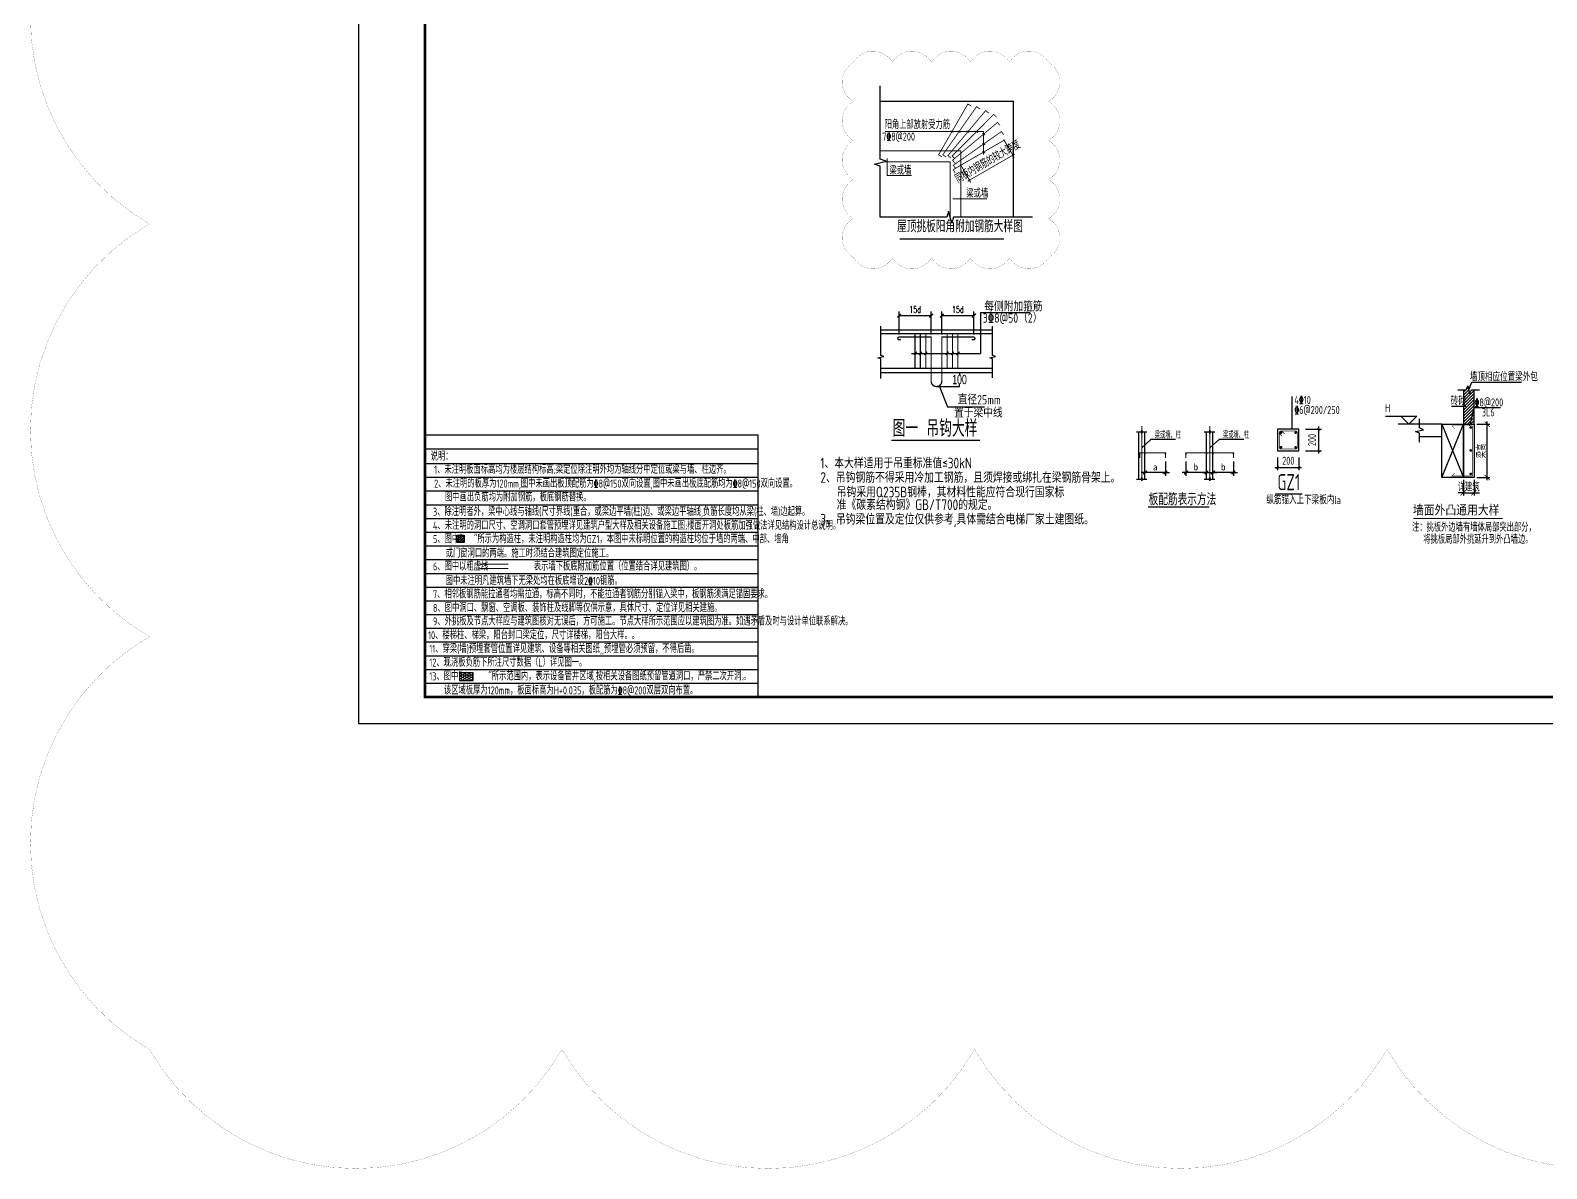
# Model space of a CAD drawing. Extents: x -461650 to 361314, y 245336 to 769729.
# Drawn here: x -39556 to 17284, y 245762 to 288407 of the extents above; entities that cross this region are included whole.
import ezdxf
from ezdxf.enums import TextEntityAlignment as Align

# ---------------------------------------------------------------- set-up
doc = ezdxf.new("R2010")
doc.units = 0
doc.header["$LTSCALE"] = 1000
for name, pattern in [('DASH', [0.35, 0.25, -0.1]), ('DOTE', [2.42, 2, -0.2, 0.02, -0.2]), ('短虚线', [187.5, 125, -62.5])]:
    doc.linetypes.add(name, pattern=pattern)
doc.layers.get('0').update_dxf_attribs({"linetype": 'CONTINUOUS'})
doc.layers.get('DEFPOINTS').update_dxf_attribs({"linetype": 'CONTINUOUS'})
for name, color, linetype, lineweight in [('+公共字体', 7, 'CONTINUOUS', 20), ('+图名', 243, 'CONTINUOUS', 20), ('+混凝土墙', 3, 'CONTINUOUS', 20), ('DOTE', 19, 'DOTE', 9), ('查找字符', 1, 'CONTINUOUS', 18), ('边缘构件填充', 253, '短虚线', 18)]:
    doc.layers.add(name, color=color, linetype=linetype, lineweight=lineweight)
for name, color, linetype in [('-TK', 7, 'CONTINUOUS'), ('0p-标字', 7, 'CONTINUOUS'), ('0p-标注', 43, 'CONTINUOUS'), ('A-AXIS', 1, 'CONTINUOUS'), ('DIM', 2, 'CONTINUOUS'), ('FLOOR_UP_REIN', 13, 'CONTINUOUS'), ('GJ', 5, 'CONTINUOUS'), ('LINK', 6, 'CONTINUOUS'), ('OUTLINE', 2, 'CONTINUOUS'), ('REIN', 6, 'CONTINUOUS'), ('S-DETLCW-LINE1-pdx', 7, 'CONTINUOUS'), ('S-DETLCW-TEXT', 7, 'CONTINUOUS'), ('S-DETLS-HATCH', 251, 'CONTINUOUS'), ('S-DETLS-TEXT', 7, 'CONTINUOUS'), ('S-X详图实线', 4, 'CONTINUOUS'), ('S-X详图标注', 3, 'CONTINUOUS'), ('S-X详图钢筋', 6, 'CONTINUOUS'), ('S-大样-砼线', 7, 'CONTINUOUS'), ('S-文字', 7, 'CONTINUOUS'), ('S-板正筋', 2, 'CONTINUOUS'), ('S-构造柱', 212, 'CONTINUOUS'), ('S-表格线', 54, 'CONTINUOUS'), ('S-降板填充', 75, 'CONTINUOUS'), ('TEXT', 2, 'CONTINUOUS'), ('THIN', 7, 'CONTINUOUS'), ('大样线', 40, 'CONTINUOUS'), ('悬梁', 4, 'CONTINUOUS'), ('空调洞口标注', 130, 'CONTINUOUS'), ('说明文字', 7, 'CONTINUOUS')]:
    doc.layers.add(name, color=color, linetype=linetype)
doc.layers.add('审图修改', color=2, linetype='CONTINUOUS', plot=False)
doc.styles.add('$2$X', font='romans0.shx', dxfattribs={"width": 0.7, "bigfont": 'hz00.shx'})
doc.styles.add('10', font='', dxfattribs={"width": 0.7, "height": 300})
doc.styles.add('AHZTXT', font='atxt.shx', dxfattribs={"width": 0.7, "bigfont": 'ahztxt.shx'})
doc.styles.add('BW_Rein', font='Tssdeng.shx', dxfattribs={"width": 0.7, "bigfont": 'hztxt.shx'})
doc.styles.add('DIM_FONT', font='SIMPLEX.shx', dxfattribs={"width": 0.56})
doc.styles.add('hzst', font='', dxfattribs={"width": 0.7})
doc.styles.add('TSSD_DIMENSION', font='Tssdeng.shx', dxfattribs={"width": 0.7, "bigfont": 'tssdchn.shx'})
doc.styles.add('TSSD_Label', font='Tssdeng.shx', dxfattribs={"width": 0.7, "bigfont": 'hztxt.shx'})
doc.styles.add('TSSD_Norm', font='Tssdeng.shx', dxfattribs={"bigfont": 'tssdchn.shx'})
doc.styles.add('TSSD_REIN', font='tssdeng.shx', dxfattribs={"width": 0.7, "height": 300, "bigfont": 'tssdchn.shx'})
doc.styles.get('10').set_extended_font_data('SimSun')
doc.styles.get('hzst').set_extended_font_data('SimSun')
doc.dimstyles.new('25-100', dxfattribs={"dimscale": 100, "dimtxt": 3, "dimasz": 2, "dimexe": 1, "dimexo": 1, "dimgap": 0.5, "dimtad": 1, "dimdec": 0, "dimlfac": 0.25, "dimdsep": 46, "dimtxsty": 'TSSD_REIN', "dimblk1": 'ARCHTICK', "dimblk2": 'ARCHTICK', "dimsah": 1, "dimcen": 2.5, "dimdle": 1, "dimclrd": 256, "dimclre": 256, "dimclrt": 7, "dimadec": 0, "dimazin": 0, "dimtfac": 1, "dimtdec": 0, "dimtix": 1, "dimtmove": 2, "dimatfit": 3, "dimldrblk": 'ARCHTICK', "dimfxl": 0, "dimtolj": 1, "dimtzin": 0, "dimlwd": -1, "dimlwe": -1, "dimarcsym": 0})
doc.dimstyles.new('DIM梁定位100', dxfattribs={"dimtxt": 250, "dimasz": 100, "dimexe": 150, "dimexo": 100, "dimgap": 100, "dimtad": 1, "dimdec": 0, "dimdsep": 46, "dimtxsty": '$2$X', "dimblk": '$1$_archtick', "dimcen": 2.5, "dimclrd": 256, "dimclre": 256, "dimclrt": 7, "dimadec": 3, "dimazin": 0, "dimtfac": 1, "dimtdec": 0, "dimtix": 1, "dimtmove": 2, "dimatfit": 3, "dimldrblk": '$1$_archtick', "dimfxl": 0, "dimtolj": 1, "dimtzin": 0, "dimlwd": -1, "dimlwe": -1, "dimarcsym": 0})
doc.dimstyles.new('NORMAL', dxfattribs={"dimtxt": 0.18, "dimasz": 0.18, "dimexe": 0.18, "dimexo": 0.0625, "dimgap": 0.09, "dimtad": 0, "dimtih": 1, "dimtoh": 1, "dimdec": 4, "dimzin": 0, "dimdsep": 46, "dimtxsty": 'DIM_FONT', "dimcen": 0.09, "dimclrt": 4, "dimadec": 0, "dimazin": 0, "dimtfac": 1, "dimtdec": 4, "dimtofl": 0, "dimtmove": 2, "dimatfit": 3, "dimfxl": 0, "dimtolj": 1, "dimtzin": 0, "dimarcsym": 0})
doc.dimstyles.new('TSSD_100_100$0', dxfattribs={"dimtxt": 300, "dimasz": 80, "dimexe": 100, "dimexo": 250, "dimgap": 100, "dimtad": 1, "dimdec": 0, "dimzin": 0, "dimdsep": 46, "dimtxsty": 'TSSD_DIMENSION', "dimblk": 'ARCHTICK', "dimcen": 0, "dimdle": 100, "dimclrd": 3, "dimclre": 3, "dimclrt": 7, "dimadec": 0, "dimazin": 0, "dimtfac": 1, "dimtdec": 0, "dimtix": 1, "dimtmove": 2, "dimatfit": 3, "dimldrblk": 'ARCHTICK', "dimfxl": 0, "dimtolj": 1, "dimtzin": 0, "dimarcsym": 0})
doc.dimstyles.new('TSSD_25_100', dxfattribs={"dimtxt": 300, "dimasz": 100, "dimexe": 100, "dimexo": 250, "dimgap": 100, "dimtad": 1, "dimdec": 0, "dimlfac": 0.25, "dimzin": 0, "dimdsep": 46, "dimtxsty": 'TSSD_DIMENSION', "dimblk": 'ARCHTICK', "dimcen": 0, "dimdle": 100, "dimclrt": 7, "dimadec": 0, "dimazin": 0, "dimtfac": 1, "dimtdec": 0, "dimtix": 1, "dimtmove": 2, "dimatfit": 3, "dimldrblk": 'ARCHTICK', "dimfxl": 0, "dimtolj": 1, "dimtzin": 0, "dimarcsym": 0})

# ---------------------------------------------------------------- blocks, each defined once
blk = doc.blocks.new('A1')
blk.add_lwpolyline([(0, 59400), (0, 0), (84100, 0), (84100, 59400)], close=True)
at = {"const_width": 100}
blk.add_lwpolyline([(2500, 58400), (2500, 1000), (83100, 1000), (83100, 58400)], close=True, dxfattribs=at)
blk = doc.blocks.new('20210327.01534452')
at = {"layer": 'S-表格线'}
for p, q in [((0, 0), (0, 9811)), ((12481, 9811), (0, 9811)), ((12481, 0), (12481, 9811)), ((12481, 9277), (0, 9277)), ((0, 495), (0, 9277)), ((0, 8743), (12481, 8743)), ((0, 8229), (12481, 8229)), ((0, 7714), (12481, 7714)), ((0, 7200), (12481, 7200)), ((0, 6686), (12481, 6686)), ((0, 6171), (12481, 6171)), ((0, 5657), (12481, 5657)), ((0, 5143), (12481, 5143)), ((0, 4629), (12481, 4629)), ((0, 4114), (12481, 4114)), ((0, 3600), (12481, 3600)), ((0, 3086), (12481, 3086)), ((0, 2571), (12481, 2571)), ((0, 2057), (12481, 2057)), ((0, 1543), (12481, 1543)), ((0, 1029), (12481, 1029)), ((0, 514), (12481, 514)), ((0, 0), (12481, 0))]:
    blk.add_line(p, q, dxfattribs=at)
blk = doc.blocks.new('_DIMX')
blk.add_line((-150, 0), (150, 0))
at = {"const_width": 50}
blk.add_lwpolyline([(-70, -70), (70, 70)], dxfattribs=at)
blk = doc.blocks.new('A$C1DDD5A89')
at = {"color": 6, "const_width": 50}
blk.add_lwpolyline([(439, 25), (2741, 25)], dxfattribs=at)
at = {"layer": 'DOTE', "color": 8, "linetype": 'DOTE'}
for p, q in [((202, 3054), (202, 888)), ((2750, 3054), (2750, 888))]:
    blk.add_line(p, q, dxfattribs=at)
at = {"layer": 'GJ'}
blk.add_point((1858, 2022), dxfattribs=at)
at = {"layer": 'REIN', "color": 1, "const_width": 40}
for points in [[(129, 1860), (129, 2059), (1095, 2059), (1095, 1860)], [(1858, 1860), (1858, 2059), (3643, 2059), (3643, 1860)]]:
    blk.add_lwpolyline(points, dxfattribs=at)
at = {"layer": '大样线'}
for p, q in [((188, 2837), (202, 2909)), ((202, 2909), (202, 2778)), ((2736, 2837), (2751, 2909)), ((2751, 2909), (2751, 2778)), ((0, 2837), (188, 2837)), ((81, 2837), (81, 1066)), ((202, 2778), (217, 2837)), ((202, 2247), (556, 2571)), ((217, 2837), (395, 2837)), ((556, 2571), (1467, 2571)), ((2548, 2837), (2736, 2837)), ((2751, 2778), (2766, 2837)), ((2758, 2247), (3112, 2571)), ((2766, 2837), (2943, 2837)), ((3112, 2571), (4023, 2571)), ((188, 1066), (202, 1138)), ((202, 1138), (202, 1006)), ((2736, 1066), (2751, 1138)), ((2751, 1138), (2751, 1006)), ((0, 1066), (188, 1066)), ((202, 1006), (217, 1066)), ((217, 1066), (395, 1066)), ((2548, 1066), (2736, 1066)), ((2751, 1006), (2766, 1066)), ((2766, 1066), (2943, 1066))]:
    blk.add_line(p, q, dxfattribs=at)
at = {"layer": '大样线', "linetype": 'ByBlock'}
for p, q in [((323, 1066), (323, 2837)), ((2630, 1066), (2630, 2837)), ((2871, 1066), (2871, 2837))]:
    blk.add_line(p, q, dxfattribs=at)
at = {"layer": '大样线', "color": 0, "linetype": 'ByBlock'}
for p in [(323, 2022), (1095, 2022), (2630, 2022), (2871, 2022), (3643, 2022), (202, 1319)]:
    blk.add_point(p, dxfattribs=at)
at = {"layer": '空调洞口标注'}
for p, q in [((1095, 1732), (1095, 1190)), ((1858, 1732), (1858, 1190)), ((3643, 1732), (3643, 1190)), ((1094, 1319), (203, 1319)), ((2629, 1319), (1859, 1319)), ((3642, 1319), (2872, 1319))]:
    blk.add_line(p, q, dxfattribs=at)
blk.add_point((1858, 1319), dxfattribs=at)
at = {"layer": '空调洞口标注', "color": 0, "linetype": 'ByBlock'}
blk.add_point((2871, 1319), dxfattribs=at)
at = {"layer": '空调洞口标注', "xscale": 0.9649999998509884, "yscale": 0.9649999998509884, "zscale": 0.965, "rotation": 180}
for p in [(323, 1319), (1858, 1319)]:
    blk.add_blockref('_DIMX', p, dxfattribs=at)
at = {"layer": '空调洞口标注', "xscale": 0.9649999998509884, "yscale": 0.9649999998509884, "zscale": 0.965}
for p in [(1095, 1319), (2630, 1319), (2872, 1319), (3643, 1319)]:
    blk.add_blockref('_DIMX', p, dxfattribs=at)
at = {"layer": '空调洞口标注', "style": '10'}
for s, p in [('a', (709, 1523)), ('b', (2231, 1523)), ('b', (3257, 1523))]:
    blk.add_text(s, height=250, dxfattribs=at).set_placement(p, align=Align.MIDDLE_CENTER)
at = {"layer": '说明文字'}
for s, height, style, width, p in [('梁或墙、柱', 250, 'TSSD_REIN', 0.6, (693, 2596)), ('梁或墙、柱', 250, 'TSSD_REIN', 0.6, (3249, 2596)), ('板配筋表示方法', 450, 'TSSD_DIMENSION', 0.7, (459, 91))]:
    blk.add_text(s, height=height, dxfattribs=dict(at, style=style, width=width)).set_placement(p)
blk = doc.blocks.new('_ArchTick')
at = {"color": 0, "linetype": 'ByBlock', "const_width": 0.15}
blk.add_lwpolyline([(-0.5, -0.5), (0.5, 0.5)], dxfattribs=at)
blk = doc.blocks.new('*D109')
at = {"layer": 'DEFPOINTS', "color": 0}
for p in [(30394, 226071), (30794, 226071), (30794, 225492)]:
    blk.add_point(p, dxfattribs=at)
at = {"layer": 'S-X详图标注'}
for p, q in [((30394, 225971), (30394, 225392)), ((30794, 225971), (30794, 225392)), ((30394, 225492), (30194, 225492)), ((30394, 225492), (30794, 225492)), ((30794, 225492), (30994, 225492))]:
    blk.add_line(p, q, dxfattribs=at)
at = {"layer": 'S-X详图标注', "xscale": 200, "yscale": 200, "zscale": 200}
blk.add_blockref('_ArchTick', (30394, 225492), dxfattribs=at)
at = {"layer": 'S-X详图标注', "xscale": 200, "yscale": 200, "zscale": 200, "rotation": 180}
blk.add_blockref('_ArchTick', (30794, 225492), dxfattribs=at)
at = {"layer": 'S-X详图标注', "color": 7, "insert": (30594, 225692), "char_height": 300, "attachment_point": 5, "style": 'TSSD_REIN'}
blk.add_mtext('\\A1;详建筑', dxfattribs=at)
blk = doc.blocks.new('*D110')
at = {"layer": 'DEFPOINTS', "color": 0}
for p in [(30794, 228060), (31291, 228060), (30794, 226060)]:
    blk.add_point(p, dxfattribs=at)
at = {"layer": 'S-X详图标注'}
for p, q in [((30894, 228060), (31391, 228060)), ((31291, 225960), (31291, 228160)), ((30894, 226060), (31391, 226060))]:
    blk.add_line(p, q, dxfattribs=at)
at = {"layer": 'S-X详图标注', "xscale": 200, "yscale": 200, "zscale": 200}
for p, rotation in [((31291, 228060), 90), ((31291, 226060), 270)]:
    blk.add_blockref('_ArchTick', p, dxfattribs=dict(at, rotation=rotation))
at = {"layer": 'S-X详图标注', "color": 7, "insert": (31091, 227060), "char_height": 300, "attachment_point": 5, "rotation": 90, "style": 'TSSD_REIN'}
blk.add_mtext('\\A1;梁高', dxfattribs=at)
blk = doc.blocks.new('*D3020')
at = {"layer": 'DEFPOINTS', "color": 0}
for p in [(8000, 273460), (8742, 273460), (8000, 272660)]:
    blk.add_point(p, dxfattribs=at)
at = {"layer": 'DIM', "color": 0, "lineweight": -2}
for p, q in [((8250, 273460), (8842, 273460)), ((8742, 272560), (8742, 273560)), ((8250, 272660), (8842, 272660))]:
    blk.add_line(p, q, dxfattribs=at)
at = {"layer": 'DIM', "color": 0, "lineweight": -2, "xscale": 100, "yscale": 100, "zscale": 100}
for p, rotation in [((8742, 273460), 90), ((8742, 272660), 270)]:
    blk.add_blockref('_ArchTick', p, dxfattribs=dict(at, rotation=rotation))
at = {"layer": 'DIM', "color": 7, "insert": (8492, 273060), "char_height": 300, "attachment_point": 5, "rotation": 90, "style": 'TSSD_DIMENSION'}
blk.add_mtext('\\A1;200', dxfattribs=at)
blk = doc.blocks.new('*D3021')
at = {"layer": 'DEFPOINTS', "color": 0}
for p in [(7200, 272660), (8000, 272660), (8000, 272033)]:
    blk.add_point(p, dxfattribs=at)
at = {"layer": 'DIM', "color": 0, "lineweight": -2}
for p, q in [((7200, 272410), (7200, 271933)), ((8000, 272410), (8000, 271933)), ((7100, 272033), (8100, 272033))]:
    blk.add_line(p, q, dxfattribs=at)
at = {"layer": 'DIM', "color": 0, "lineweight": -2, "xscale": 100, "yscale": 100, "zscale": 100, "rotation": 180}
blk.add_blockref('_ArchTick', (7200, 272033), dxfattribs=at)
at = {"layer": 'DIM', "color": 0, "lineweight": -2, "xscale": 100, "yscale": 100, "zscale": 100}
blk.add_blockref('_ArchTick', (8000, 272033), dxfattribs=at)
at = {"layer": 'DIM', "color": 7, "insert": (7600, 272283), "char_height": 300, "attachment_point": 5, "style": 'TSSD_DIMENSION'}
blk.add_mtext('\\A1;200', dxfattribs=at)
blk = doc.blocks.new('*D401')
at = {"layer": '0p-标字', "color": 0, "lineweight": -2}
for p, q in [((-167958, -130280), (-167296, -130280)), ((-167296, -130280), (-167296, -130365)), ((-167296, -130801), (-167296, -130715)), ((-168158, -130801), (-167296, -130801))]:
    blk.add_line(p, q, dxfattribs=at)
at = {"layer": '0p-标字', "color": 0}
for points in [[(-167296, -130280), (-167296, -130280), (-167296, -130280)], [(-167296, -130801), (-167296, -130801), (-167296, -130801)]]:
    blk.add_solid(points, dxfattribs=at)
at = {"layer": 'DEFPOINTS', "color": 0}
for p in [(-167958, -130280), (-167296, -130280), (-168158, -130801)]:
    blk.add_point(p, dxfattribs=at)
at = {"layer": '0p-标字', "color": 4, "insert": (-167296, -130540), "char_height": 350, "attachment_point": 5, "style": 'AHZTXT'}
blk.add_mtext('\\A1;100', dxfattribs=at)
blk = doc.blocks.new('$1$_archtick')
at = {"const_width": 0.5}
blk.add_lwpolyline([(-0.7, -0.7), (0.7, 0.7)], dxfattribs=at)
blk = doc.blocks.new('*D402')
at = {"layer": '0p-标注'}
for p, q in [((-169560, -128849), (-169560, -127993)), ((-169560, -128143), (-168358, -128143)), ((-168358, -128850), (-168358, -127993))]:
    blk.add_line(p, q, dxfattribs=at)
at = {"layer": 'DEFPOINTS', "color": 0}
for p in [(-168358, -128143), (-169560, -128949), (-168358, -128950)]:
    blk.add_point(p, dxfattribs=at)
at = {"layer": '0p-标注', "xscale": 100, "yscale": 100, "zscale": 100, "rotation": 180}
blk.add_blockref('$1$_archtick', (-169560, -128143), dxfattribs=at)
at = {"layer": '0p-标注', "xscale": 100, "yscale": 100, "zscale": 100}
blk.add_blockref('$1$_archtick', (-168358, -128143), dxfattribs=at)
at = {"layer": '0p-标注', "color": 7, "insert": (-168959, -127918), "char_height": 250, "attachment_point": 5, "style": '$2$X'}
blk.add_mtext('\\A1;15d', dxfattribs=at)
blk = doc.blocks.new('*D403')
at = {"layer": '0p-标注'}
for p, q in [((-167958, -128849), (-167958, -127993)), ((-167958, -128143), (-166756, -128143)), ((-166756, -128850), (-166756, -127993))]:
    blk.add_line(p, q, dxfattribs=at)
at = {"layer": 'DEFPOINTS', "color": 0}
for p in [(-166756, -128143), (-167958, -128949), (-166756, -128950)]:
    blk.add_point(p, dxfattribs=at)
at = {"layer": '0p-标注', "xscale": 100, "yscale": 100, "zscale": 100, "rotation": 180}
blk.add_blockref('$1$_archtick', (-167958, -128143), dxfattribs=at)
at = {"layer": '0p-标注', "xscale": 100, "yscale": 100, "zscale": 100}
blk.add_blockref('$1$_archtick', (-166756, -128143), dxfattribs=at)
at = {"layer": '0p-标注', "color": 7, "insert": (-167357, -127918), "char_height": 250, "attachment_point": 5, "style": '$2$X'}
blk.add_mtext('\\A1;15d', dxfattribs=at)
blk = doc.blocks.new('*D2222')
at = {"layer": 'DEFPOINTS', "color": 0}
for p in [(-1197, 3667), (-735, 2867), (-2813, 2734)]:
    blk.add_point(p, dxfattribs=at)
at = {"layer": 'DIM', "color": 3, "lineweight": -2}
for p, q in [((-1072, 3451), (-685, 2781)), ((-2351, 1934), (-735, 2867)), ((-735, 2867), (-666, 2907)), ((-2688, 2517), (-2301, 1847)), ((-2351, 1934), (-2421, 1894))]:
    blk.add_line(p, q, dxfattribs=at)
at = {"layer": 'DIM', "color": 3, "lineweight": -2, "xscale": 80, "yscale": 80, "zscale": 80}
for p, rotation in [((-735, 2867), 209.999999999947), ((-2351, 1934), 29.99999999994698)]:
    blk.add_blockref('_ArchTick', p, dxfattribs=dict(at, rotation=rotation))
at = {"layer": 'DIM', "color": 7, "insert": (-1668, 2617), "char_height": 300, "attachment_point": 5, "rotation": 30, "style": 'TSSD_DIMENSION'}
blk.add_mtext('\\A1;同板内钢筋的较大跨度', dxfattribs=at)
blk = doc.blocks.new('20210306.16465652')
at = {"layer": 'S-DETLS-HATCH'}
h = blk.add_hatch(dxfattribs=at)
h.set_pattern_fill('ANSI31', color=256, scale=25)
h.set_pattern_definition([(45, (-250051.66, 573697.02), (-56.126601, 56.126601), [])])
h.paths.add_polyline_path([(3315.4, 5761.9), (3215.4, 5761.9), (3145.4, 5611.9), (3085.4, 5911.9), (3015.4, 5761.9), (2915.4, 5761.9), (2915.4, 4472.4), (3315.4, 4472.4)])
at = {"layer": 'S-DETLCW-LINE1-pdx'}
for points in [[(2715.4, 5761.9), (3015.4, 5761.9), (3085.4, 5911.9), (3145.4, 5611.9), (3215.4, 5761.9), (3515.4, 5761.9)], [(1268.2, 3792.4), (1268.2, 4132.4), (1118.2, 4202.4), (1418.2, 4262.4), (1268.2, 4332.4), (1268.2, 4672.4)]]:
    blk.add_lwpolyline(points, dxfattribs=at)
at = {"layer": 'S-DETLCW-TEXT', "const_width": 30}
blk.add_lwpolyline([(4388.8, 937.6), (1041.9, 937.6)], dxfattribs=at)
at = {"layer": 'S-DETLS-TEXT'}
blk.add_line((3009.8, 5139.7), (2467.6, 5139.7), dxfattribs=at)
for points in [[(3115.4, 5761.9), (3233, 6051.8), (5095.2, 6051.8)], [(3165.2, 4412.4), (3315.4, 5101.5), (4302.7, 5101.5)]]:
    blk.add_lwpolyline(points, dxfattribs=at)
at = {"layer": 'S-X详图实线'}
for p, q in [((2115.4, 4472.4), (1268.2, 4472.4)), ((2115.4, 3992.4), (1268.2, 3992.4)), ((2115.4, 4472.4), (2915.4, 2472.4)), ((2115.4, 2472.4), (2915.4, 4472.4))]:
    blk.add_line(p, q, dxfattribs=at)
blk.add_lwpolyline([(2915.4, 5761.9), (2915.4, 4472.4), (3315.4, 4472.4), (3315.4, 5761.9)], dxfattribs=at)
for points in [[(2115.4, 4472.4), (2915.4, 4472.4), (2915.4, 2472.4), (2115.4, 2472.4)], [(2915.4, 4472.4), (3315.4, 4472.4), (3315.4, 2472.4), (2915.4, 2472.4)]]:
    blk.add_lwpolyline(points, close=True, dxfattribs=at)
at = {"layer": 'S-X详图标注'}
blk.add_line((1268.2, 4472.4), (468.4, 4472.4), dxfattribs=at)
blk.add_lwpolyline([(0, 4772.4), (1168.3, 4772.4), (868.3, 4472.4), (568.3, 4772.4)], dxfattribs=at)
at = {"layer": 'S-X详图钢筋', "const_width": 20}
blk.add_lwpolyline([(2592.4, 4306.3), (2486.4, 4412.4), (3255.4, 4412.4), (3255.4, 2532.4), (2486.4, 2532.4), (2592.4, 2638.4)], dxfattribs=at)
at = {"layer": 'S-X详图钢筋', "const_width": 50}
for points in [[(3168.1, 4350.3, 1), (3218.1, 4350.3, 1)], [(3168.1, 3488.9, 1), (3218.1, 3488.9, 1)], [(3168.1, 2609.8, 1), (3218.1, 2609.8, 1)]]:
    blk.add_lwpolyline(points, format="xyb", close=True, dxfattribs=at)
at = {"layer": 'S-DETLCW-TEXT', "style": 'hzst', "width": 0.85}
blk.add_text('墙面外凸通用大样', height=350, dxfattribs=at).set_placement((1025.4, 1088.1))
at = {"layer": 'S-DETLS-TEXT', "width": 0.7}
for s, style, p in [('墙顶相应位置梁外包', 'BW_Rein', (3158.9, 6088.4)), ('砖砌', 'BW_Rein', (2442.3, 5176.3)), ('%%1328@200', 'BW_Rein', (3336.9, 5138.1)), ('3L6', 'BW_Rein', (3608.6, 4766)), ('注：挑板外边墙有墙体局部突出部分，', 'TSSD_REIN', (991.5, 450)), ('将挑板局部外挑延升到外凸墙边。', 'TSSD_REIN', (1414.1, 0))]:
    blk.add_text(s, height=300, dxfattribs=dict(at, style=style)).set_placement(p)
at = {"layer": 'S-DETLS-TEXT', "style": 'TSSD_REIN', "width": 0.75}
blk.add_text('H', height=300, dxfattribs=at).set_placement((181.3, 4832.5), align=Align.BOTTOM_RIGHT)
at = {"layer": 'S-X详图标注'}
for p1, p2, distance, text, picture, middle in [((3315.4, 2472.4), (3315.4, 4472.4), -496.7, '梁高', '*D110', (3612.1, 3472.4)), ((2915.4, 2483.6), (3315.4, 2483.6), -579.2, '详建筑', '*D109', (3115.4, 2104.4))]:
    dim = blk.add_aligned_dim(p1=p1, p2=p2, distance=distance, text=text, dimstyle='25-100', dxfattribs=at)
    dim.commit()
    dim.dimension.update_dxf_attribs({"geometry": picture, "text_midpoint": middle, "insert": (-27478.5, -223587.5)})
blk = doc.blocks.new('20210810.16093829')
at = {"layer": '0p-标字', "color": 1}
for p, q in [((6000.40859, 7975.87228), (7870.56457, 7975.87228)), ((6000.40859, 7975.87228), (6000.40859, 6434.21455)), ((2266.50612, 7322.48407), (6457.76552, 7322.48407)), ((3413.08729, 6434.21455), (6000.40859, 6434.21455)), ((3514.78155, 6384.76322), (3620.68501, 6502.96611)), ((3701.22216, 6384.76322), (3807.12563, 6502.96611)), ((3901.22216, 6384.76322), (4007.12563, 6502.96611)), ((4701.22216, 6384.76322), (4807.12563, 6502.96611)), ((4901.22216, 6384.76322), (5007.12563, 6502.96611)), ((5109.67416, 6384.76322), (5215.57763, 6502.96611)), ((2266.50612, 5722.48407), (6457.76552, 5722.48407)), ((4457.24154, 5229.84358), (4772.72668, 4447.02019)), ((4772.72668, 4447.02019), (6151.02435, 4447.02019))]:
    blk.add_line(p, q, dxfattribs=at)
for points in [[(2266.50612, 5498.4886), (2266.50612, 6236.34762), (2156.50612, 6271.34762), (2376.50612, 6331.34762), (2266.50612, 6366.34762), (2266.50612, 7462.48407)], [(6457.76552, 5521.47859), (6457.76552, 6236.34762), (6347.76552, 6271.34762), (6567.76552, 6331.34762), (6457.76552, 6366.34762), (6457.76552, 7462.48407)]]:
    blk.add_lwpolyline(points, dxfattribs=at)
at = {"layer": '0p-标字'}
for points, const_width in [([(6457.76552, 7177.90655), (2266.50612, 7177.90655)], 48.6), ([(4153.97991, 5401.29618), (4153.97991, 7051.92946), (2951.96496, 7052.70409)], 48.6), ([(3024.71295, 6951.92946), (2953.97991, 6951.92946)], 48.6), ([(3553.97991, 5881.62742), (3553.97991, 7177.90655)], 48.6), ([(3753.97991, 5881.62742), (3753.97991, 7177.90655)], 48.6), ([(3953.97991, 5881.62742), (3953.97991, 7177.90655)], 48.6), ([(4553.97991, 5401.29618), (4553.97991, 7051.92946), (5744.30571, 7052.87429)], 48.6), ([(4753.97991, 5881.62742), (4753.97991, 7177.90655)], 48.6), ([(4953.97991, 5881.62742), (4953.97991, 7177.90655)], 48.6), ([(5153.97991, 5881.62742), (5153.97991, 7177.90655)], 48.6), ([(5673.57267, 6952.87429), (5744.30571, 6952.87429)], 48.6), ([(6457.76552, 5881.62742), (2266.50612, 5881.62742)], 48.6), ([(5985.42139, 3184.72529), (2656.02737, 3184.72529)], 40)]:
    blk.add_lwpolyline(points, dxfattribs=dict(at, const_width=const_width))
at = {"layer": '0p-标字', "const_width": 48.6}
for points in [[(2953.97991, 7051.92946, 1), (2953.97991, 6951.92946)], [(5744.30571, 6952.87429, 1), (5744.30571, 7052.87429)], [(4153.97991, 5401.29618, 1), (4553.97991, 5401.29618)]]:
    blk.add_lwpolyline(points, format="xyb", dxfattribs=at)
at = {"layer": '0p-标字', "style": 'TSSD_REIN', "width": 0.8}
for s, height, p in [('3%%1328@50（2）', 350, (6090.82149, 7594.06875)), ('每侧附加箍筋 ', 350, (6147.06507, 8020.74429)), ('直径25mm', 350, (5149.58409, 4530.27781)), ('图一 吊钩大样', 630, (2710.73088, 3318.88252)), ('置于梁中线', 350, (5013.85968, 4042.24912)), ('1、本大样适用于吊重标准值≤30kN', 400, (0.95031, 2134.06157)), ('2、吊钩钢筋不得采用冷加工钢筋，且须焊接或绑扎在梁钢筋骨架上。', 400, (2.48862, 1594.02407)), ('吊钩采用Q235B钢棒，其材料性能应符合现行国家标', 400, (612.3984, 1047.31317)), ('准《碳素结构钢》GB/T700的规定。', 400, (612.3984, 575.30049)), ('3、吊钩梁位置及定位仅供参考,具体需结合电梯厂家土建图纸。', 400, (0, 30.76923))]:
    blk.add_text(s, height=height, dxfattribs=at).set_placement(p)
at = {"layer": '0p-标字', "color": 1}
dim = blk.add_linear_dim(base=(5216.15346, 5722.48407), p1=(4353.97991, 5201.29618), p2=(4553.97991, 5722.48407), angle=90, text='100', dimstyle='NORMAL', override={"dimtxt": 350, "dimlfac": 0.25, "dimtxsty": 'AHZTXT', "dimse1": 0}, dxfattribs=at)
dim.commit()
dim.dimension.update_dxf_attribs({"geometry": '*D401', "text_midpoint": (5216.15346, 5461.89013), "insert": (172512.34237, 136002.14029)})
at = {"layer": '0p-标注'}
for base, p1, p2, picture, middle in [((4153.97991, 7859.45643), (2951.96496, 7052.70409), (4153.97991, 7051.92946), '*D402', (3552.97243, 8084.45643)), ((5755.99486, 7859.45643), (4553.97991, 7052.70409), (5755.99486, 7051.92946), '*D403', (5154.98738, 8084.45643))]:
    dim = blk.add_linear_dim(base=base, p1=p1, p2=p2, text='15d', dimstyle='DIM梁定位100', dxfattribs=at)
    dim.commit()
    dim.dimension.update_dxf_attribs({"geometry": picture, "text_midpoint": middle, "insert": (172512.34237, 136002.14029)})
blk = doc.blocks.new('A$C7DDF50A2')
at = {"layer": '+公共字体', "linetype": 'Continuous'}
for p, q in [((-5513.1, 3754.5), (-1825, 3754.5)), ((-1825, 2891.5), (-1825, 3754.5)), ((-5436.9, 2742.9), (-5436.9, 2111.7)), ((-5436.9, 2103.7), (-4527.2, 2103.7)), ((-2978.3, 1239.2), (-1705.7, 1239.2))]:
    blk.add_line(p, q, dxfattribs=at)
at = {"layer": '+图名', "linetype": 'Continuous', "const_width": 50}
blk.add_lwpolyline([(-4977.1, -274.9), (-1057.3, -274.9)], dxfattribs=at)
at = {"layer": '+混凝土墙', "linetype": 'Continuous'}
for p, q in [((-5699.5, 3026), (-2675.7, 3026)), ((-2675.7, 3026), (-2675.7, 541)), ((-5570.4, 2626), (-3075.7, 2626)), ((-3075.7, 2626), (-3075.7, 541))]:
    blk.add_line(p, q, dxfattribs=at)
at = {"layer": 'FLOOR_UP_REIN', "const_width": 30}
for points in [[(-2287, 4711.5), (-2416.9, 4786.5), (-3517.3, 2880.5), (-3387.4, 2805.5)], [(-1968.1, 4601.4), (-2090.9, 4687.4), (-3353.3, 2884.6), (-3230.5, 2798.5)], [(-1634.4, 4444), (-1749.4, 4540.4), (-3164.1, 2854.4), (-3049.2, 2758)], [(-1342.9, 4290.6), (-1449, 4396.7), (-3005.2, 2840.4), (-2899.2, 2734.4)], [(-1208.9, 3981.4), (-1305.3, 4096.3), (-2991.3, 2681.6), (-2894.9, 2566.7)], [(-984.2, 3298.9), (-1059.2, 3428.8), (-2965.2, 2328.4), (-2890.2, 2198.5)], [(-1072.2, 3631.9), (-1158.2, 3754.7), (-2961.1, 2492.4), (-2875.1, 2369.5)]]:
    blk.add_lwpolyline(points, dxfattribs=at)
at = {"layer": 'THIN'}
blk.add_lwpolyline([(0, 541), (-2950.4, 541), (-3020.4, 321), (-3140.4, 761), (-3210.4, 541), (-5699.5, 541), (-5699.5, 2460.8), (-5919.5, 2530.8), (-5479.5, 2650.8), (-5699.5, 2720.8), (-5699.5, 5461.5)], dxfattribs=at)
at = {"layer": '查找字符', "const_width": 35}
for points in [[(-3061.8, 3785.7), (-2963.7, 3723.3)], [(-2795.9, 3781), (-2697.8, 3718.6)], [(-2468.9, 3781), (-2370.8, 3718.6)], [(-2135.2, 3781), (-2037.1, 3718.6)], [(-1869, 3686.7), (-1770.9, 3624.3)], [(-1869, 3314.3), (-1770.9, 3251.9)], [(-1869, 3013.1), (-1770.9, 2950.7)]]:
    blk.add_lwpolyline(points, dxfattribs=at)
at = {"layer": '边缘构件填充', "const_width": 50}
blk.add_lwpolyline([(-707.3, 541), (-707.3, 4891), (-5699.5, 4891)], dxfattribs=at)
at = {"layer": '+公共字体', "linetype": 'Continuous', "style": 'TSSD_REIN', "width": 0.7}
for s, p in [('阳角上部放射受力筋', (-5539.3, 3856.1)), ('%%1417%%1328@200', (-5627.4, 3416.3)), ('梁或墙', (-5355.1, 2142)), ('梁或墙', (-2473.2, 1280.1))]:
    blk.add_text(s, height=300, dxfattribs=at).set_placement(p)
at = {"layer": '+图名', "linetype": 'Continuous', "style": 'TSSD_REIN', "width": 0.7}
blk.add_text('屋顶挑板阳角附加钢筋大样图', height=450, dxfattribs=at).set_placement((-5070.3, -151.8), align=Align.BOTTOM_LEFT)
at = {"layer": 'DIM'}
dim = blk.add_aligned_dim(p1=(-2813.3, 2733.8), p2=(-1196.7, 3667.1), distance=-923.8, text='同板内钢筋的较大跨度', dimstyle='TSSD_100_100$0', dxfattribs=at)
dim.commit()
dim.dimension.update_dxf_attribs({"geometry": '*D2222', "text_midpoint": (-1668.2, 2617)})

msp = doc.modelspace()

# ---------------------------------------------------------------- hatches: boundary and pattern name
at = {"layer": 'S-构造柱'}
h = msp.add_hatch(dxfattribs=at)
h.set_pattern_fill('ARMORED', color=256, scale=12.857143, style=0)
h.set_pattern_definition([(50, (-1876834.15, 137872.23), (92.2191663, -8.0681316), [9.642857, -106.0714286]), (355, (-1876834.15, 137872.23), (-17.839457, 96.710417), [7.7142857, -84.857143]), (100.4514, (-1876826.47, 137871.56), (74.3797776, 88.642227), [8.1951673, -90.146843]), (46.1842, (-1876834.15, 137897.95), (137.216706, -21.281016), [14.464286, -159.107143]), (96.6356, (-1876822.72, 137896.17), (120.170919, 125.243726), [12.292751, -135.220243]), (351.1842, (-1876834.15, 137897.95), (120.170822, 125.24382), [11.571429, -127.285714]), (21, (-1876821.295, 137891.52), (76.7451924, -51.765286), [9.642857, -106.0714286]), (326, (-1876821.295, 137891.52), (31.2834, 93.233577), [7.7142857, -84.857143]), (71.4514, (-1876814.9, 137887.2), (108.0286237, 41.4682067), [8.1951673, -90.146843]), (37.5, (-1876834.152, 137872.232), (1.56340997, 42.80063835), [0, -83.8285714, 0, -86.1428571, 0, -85.1785714]), (7.5, (-1876834.15, 137872.23), (33.8232262, 50.7100772), [0, -49.1142857, 0, -81.9, 0, -32.4642857]), (327.5, (-1876862.824, 137872.232), (68.6343132, -2.8999121), [0, -32.1428571, 0, -100.2857143, 0, -133.0714286]), (317.5, (-1876875.68, 137872.23), (74.981079, 12.8706406), [0, -41.7857143, 0, -66.6, 0, -94.5]), (45, (-1876834.15, 137872.23), (-45.4568645, 45.4568645), [])])
h.paths.add_polyline_path([(-23565.57, 269494.76), (-23291.28, 269494.76), (-23291.28, 269220.48), (-23565.57, 269220.48)])
at = {"layer": 'S-降板填充', "linetype": 'ByBlock'}
h = msp.add_hatch(dxfattribs=at)
h.set_pattern_fill('HONEY', color=8, scale=17.142857, style=0)
h.set_pattern_definition([(0, (-2836055.174, 196342.343), (81.6428571, 47.1365143), [54.4285714, -108.8571429]), (120, (-2836055.174, 196342.343), (-81.6428474, 47.1365312), [54.4285714, -108.8571429]), (60, (-2836055.174, 196342.343), (9.75e-06, 94.2730455), [-108.8571429, 54.4285714])])
h.paths.add_polyline_path([(-23470.08, 264052.61), (-22958.98, 264052.61), (-22958.98, 264331.39), (-23470.08, 264331.39)])

# ---------------------------------------------------------------- linework, layer by layer
at = {"layer": 'LINK', "color": 1, "const_width": 25}
msp.add_lwpolyline([(7370.77, 273200.52), (7278.85, 273292.45, -0.19891237), (7264.79, 273326.39), (7264.79, 273346.9, -0.41421356), (7312.79, 273394.9), (7886.79, 273394.9, -0.41421356), (7934.79, 273346.9), (7934.79, 272772.9, -0.41421356), (7886.79, 272724.9), (7312.79, 272724.9, -0.41421356), (7264.79, 272772.9), (7264.79, 273346.9, -0.41421356), (7312.79, 273394.9), (7333.3, 273394.9, -0.19891237), (7367.24, 273380.84), (7459.16, 273288.91)], format="xyb", dxfattribs=at)
at = {"layer": 'OUTLINE'}
msp.add_lwpolyline([(7999.79, 273459.9), (7199.79, 273459.9), (7199.79, 272659.9), (7999.79, 272659.9)], close=True, dxfattribs=at)
at = {"layer": 'REIN', "const_width": 50}
for points in [[(7302.29, 273332.4, 1), (7352.29, 273332.4, 1)], [(7302.29, 272787.4, 1), (7352.29, 272787.4, 1)], [(7847.29, 273332.4, 1), (7897.29, 273332.4, 1)], [(7847.29, 272787.4, 1), (7897.29, 272787.4, 1)]]:
    msp.add_lwpolyline(points, format="xyb", close=True, dxfattribs=at)
at = {"layer": 'S-板正筋', "linetype": 'DASH', "const_width": 42.86}
for points in [[(-22714.02, 268406.5), (-22714.02, 268406.5), (-21643.51, 268406.51), (-21643.51, 268406.51)], [(-22714.02, 268248.44), (-22714.02, 268248.44), (-21643.51, 268248.45), (-21643.51, 268248.45)]]:
    msp.add_lwpolyline(points, dxfattribs=at)
at = {"layer": 'S-构造柱'}
msp.add_lwpolyline([(-23565.57, 269494.76), (-23291.28, 269494.76), (-23291.28, 269220.48), (-23565.57, 269220.48), (-23565.57, 269494.76)], dxfattribs=at)
at = {"layer": 'S-降板填充'}
msp.add_lwpolyline([(-23470.08, 264052.61), (-22958.98, 264052.61), (-22958.98, 264331.39), (-23470.08, 264331.39)], close=True, dxfattribs=at)
at = {"layer": 'TEXT', "color": 0}
msp.add_line((7749.79, 273459.9), (7749.79, 274686.16), dxfattribs=at)
at = {"layer": '审图修改', "const_width": 5}
for points in [[(-35089.89, 327546.2, -0.57735027), (-19626.32, 327546.2, -0.57735027), (-4162.75, 327546.2, -0.57735027), (11300.82, 327546.2, -0.57735027), (26764.38, 327546.2, -0.57735027), (42227.95, 327546.2, -0.57735027), (57691.52, 327546.2, -0.57735027), (57691.52, 312082.63, -0.57735027), (57691.52, 296619.07, -0.57735027), (57691.52, 281155.5, -0.57735027), (57691.52, 265691.93, -0.57735027), (57691.52, 250228.36, -0.57735027), (42227.95, 250228.36, -0.57735027), (26764.38, 250228.36, -0.57735027), (11300.82, 250228.36, -0.57735027), (-4162.75, 250228.36, -0.57735027), (-19626.32, 250228.36, -0.57735027), (-35089.89, 250228.36, -0.57735027), (-35089.89, 265691.93, -0.57735027), (-35089.89, 281155.5, -0.57735027), (-35089.89, 296619.07, -0.57735027), (-35089.89, 312082.63, -0.57735027), (-35089.89, 327546.2, -0.57735027), (-35089.89, 327546.2, -0.57735027)], [(-8702.98, 287206.54, -0.57735027), (-7240.36, 287206.54, -0.57735027), (-5777.73, 287206.54, -0.57735027), (-4315.1, 287206.54, -0.57735027), (-2852.47, 287206.54, -0.57735027), (-1389.84, 287206.54, -0.57735027), (-1389.84, 285743.91, -0.57735027), (-1389.84, 284281.28, -0.57735027), (-1389.84, 282818.65, -0.57735027), (-1389.84, 281356.02, -0.57735027), (-1389.84, 279893.39, -0.57735027), (-2852.47, 279893.39, -0.57735027), (-4315.1, 279893.39, -0.57735027), (-5777.73, 279893.39, -0.57735027), (-7240.36, 279893.39, -0.57735027), (-8702.98, 279893.39, -0.57735027), (-8702.98, 281356.02, -0.57735027), (-8702.98, 282818.65, -0.57735027), (-8702.98, 284281.28, -0.57735027), (-8702.98, 285743.91, -0.57735027), (-8702.98, 287206.54, -0.57735027), (-8702.98, 287206.54, -0.57735027)]]:
    msp.add_lwpolyline(points, format="xyb", dxfattribs=at)
at = {"layer": '悬梁', "color": 0, "const_width": 50}
msp.add_lwpolyline([(8122.16, 271037.96), (7110.27, 271037.96)], dxfattribs=at)

# ---------------------------------------------------------------- block references
at = {"layer": '-TK'}
msp.add_blockref('A1', (-27258.09, 262435.55), dxfattribs=at)
at = {"layer": 'A-AXIS'}
msp.add_blockref('20210327.01534452', (-24758.09, 263435.55), dxfattribs=at)
at = {"layer": 'S-X详图标注'}
msp.add_blockref('20210306.16465652', (11244.84, 269180.3), dxfattribs=at)
at = {"layer": 'S-大样-砼线'}
msp.add_blockref('A$C1DDD5A89', (1903.3, 270522.73), dxfattribs=at)
at = {"layer": 'TEXT'}
msp.add_blockref('20210810.16093829', (-9942.76, 269861.43), dxfattribs=at)
at = {"layer": '边缘构件填充'}
msp.add_blockref('A$C7DDF50A2', (-1995.75, 280860.67), dxfattribs=at)

# ---------------------------------------------------------------- texts
at = {"layer": 'S-文字', "style": 'TSSD_REIN', "width": 0.7}
for s, p in [('说明：', (-24550.24, 272294.91)), ('1、未注明板面标高均为楼层结构标高;梁定位除注明外均为轴线分中定位或梁与墙、柱边齐。', (-24419.85, 271798.66)), ('3、除注明者外，梁中心线与轴线(尺寸界线)重合，或梁边平墙(柱)边、或梁边平轴线,负筋长度均从梁(柱、墙)边起算。', (-24463.04, 270221.44)), ('4、未注明的洞口尺寸、空调洞口套管预埋详见建筑户型大样及相关设备施工图;楼面开洞处板筋加强做法详见结构设计总说明。', (-24463.04, 269701.44)), ('5、图中"   "所示为构造柱，未注明构造柱均为GZ1，本图中未标明位置的构造柱均位于墙的两端、中部、墙角', (-24463.04, 269195.18)), ('或门窗洞口的两端。施工时须结合建筑图定位施工。', (-23986.6, 268660.2)), ('6、图中以粗虚线            表示墙下板底附加筋位置（位置结合详见建筑图）。', (-24463.04, 268170.59)), ('图中未注明凡建筑墙下无梁处均在板底增设2%%13210钢筋。', (-23986.6, 267631.63)), ('7、相邻板钢筋能拉通者均需拉通，标高不同时，不能拉通者钢筋分别锚入梁中，板钢筋须满足锚固要求。', (-24463.04, 267131.3)), ('8、图中洞口、飘窗、空调板、装饰柱及线脚等仅供示意，具体尺寸、定位详见相关建施。', (-24463.04, 266617.01)), ('9、外挑板及节点大样应与建筑图核对无误后，方可施工。节点大样所示范围应以建筑图为准。如遇矛盾及时与设计单位联系解决。', (-24463.04, 266114.55)), ('10、楼梯柱、梯梁，阳台封口梁定位，尺寸详楼梯，阳台大样。。', (-24647.27, 265595.71)), ('11、穿梁(墙)预埋套管位置详见建筑、设备等相关图纸,,预埋管必须预留，不得后凿。', (-24599.78, 265085.4)), ('12、现浇板负筋下所注尺寸数据（L）详见图一。', (-24599.78, 264571.11)), ('13、图中"       "所示范围内，表示设备管井区域,按相关设备图纸预留管道洞口，严禁二次开洞.。', (-24599.78, 264056.83))]:
    msp.add_text(s, height=300, dxfattribs=at).set_placement(p)
at = {"layer": 'S-文字', "color": 1, "style": 'TSSD_REIN', "width": 0.7}
for s, p in [('2、未注明的板厚为120mm,图中未画出板顶配筋为%%1328@150双向设置,图中未画出板底配筋均为%%1328@150双向设置。', (-24419.85, 271276.85)), ('图中画出负筋均为附加钢筋，板底钢筋替换。', (-24013.82, 270762.56)), ('该区域板厚为120mm，板面标高为H+0.035，板配筋为%%1328@200双层双向布置。', (-24051.67, 263529.07))]:
    msp.add_text(s, height=300, dxfattribs=at).set_placement(p)
at = {"layer": 'TEXT', "color": 0, "width": 0.7}
for s, style, p in [('4\x8410', 'TSSD_REIN', (7829.89, 274410.33)), ('\x846@200/250', 'TSSD_REIN', (7829.89, 274033.56)), ('纵筋锚入上下梁板内la', 'TSSD_Label', (6773.65, 270659.58))]:
    msp.add_text(s, height=300, dxfattribs=dict(at, style=style)).set_placement(p)
at = {"layer": 'TEXT', "color": 0, "style": 'TSSD_Norm', "width": 0.7}
msp.add_text('GZ1', height=600, dxfattribs=at).set_placement((7618.27, 271180.31), align=Align.CENTER)

# ---------------------------------------------------------------- dimensions: what is measured, and where the dimension line sits
at = {"layer": 'DIM'}
dim = msp.add_linear_dim(base=(8742.38, 273459.9), p1=(7999.79, 272659.9), p2=(7999.79, 273459.9), angle=90, dimstyle='TSSD_25_100', dxfattribs=at)
dim.commit()
dim.dimension.update_dxf_attribs({"geometry": '*D3020', "text_midpoint": (8492.38, 273059.9)})
dim = msp.add_linear_dim(base=(7999.79, 272033.12), p1=(7199.79, 272659.9), p2=(7999.79, 272659.9), dimstyle='TSSD_25_100', dxfattribs=at)
dim.commit()
dim.dimension.update_dxf_attribs({"geometry": '*D3021', "text_midpoint": (7599.79, 272283.12)})

doc.saveas('drawing.dxf')
